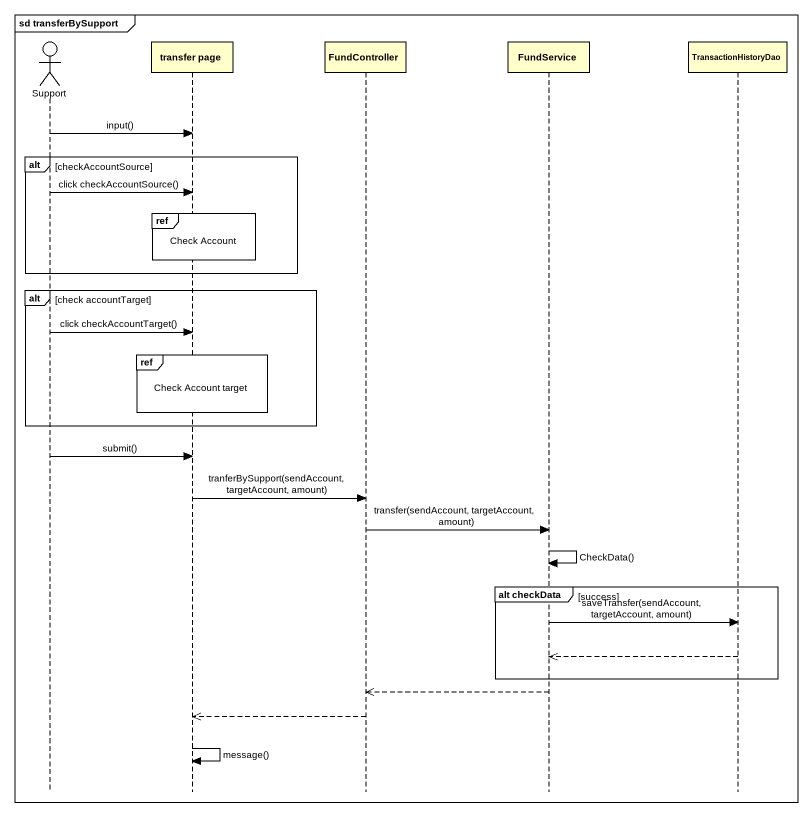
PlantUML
@startuml
mainframe sd transferBySupport
hide footbox
actor Support
participant "transfer page" as transfer_page
participant FundController
participant FundService
participant TransactionHistoryDao

Support -> transfer_page : input()
alt checkAccountSource
  Support -> transfer_page : click checkAccountSource()
  ref over transfer_page : Check Account
end
alt check accountTarget
  Support -> transfer_page : click checkAccountTarget()
  ref over transfer_page : Check Account target
end
Support -> transfer_page : submit()
transfer_page -> FundController : tranferBySupport(sendAccount, targetAccount, amount)
FundController -> FundService : transfer(sendAccount, targetAccount, amount)
FundService -> FundService : CheckData()
group alt checkData [success]
  FundService -> TransactionHistoryDao : saveTransfer(sendAccount, targetAccount, amount)
  TransactionHistoryDao -->> FundService
end
FundService -->> FundController
FundController -->> transfer_page
transfer_page -> transfer_page : message()
@enduml
